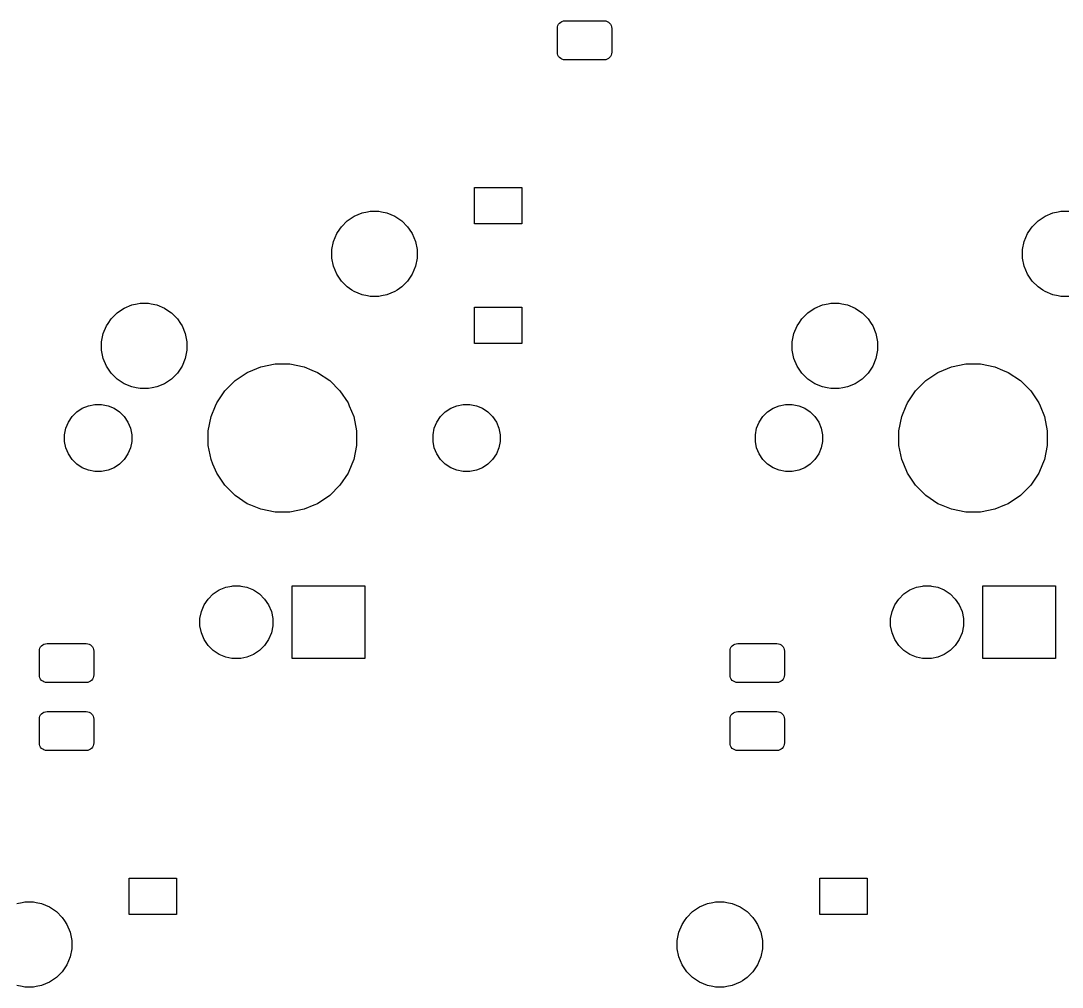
# Model space of a CAD drawing. Extents: x -9 to 373, y -109 to 9.
# Drawn here: x 183.29 to 212.01, y -77.06 to -50.41 of the extents above; entities that cross this region are included whole.
import ezdxf

# ---------------------------------------------------------------- set-up
doc = ezdxf.new("R2010")
doc.units = 0
doc.layers.add('BLACK', color=7, linetype='CONTINUOUS')

msp = doc.modelspace()

# ---------------------------------------------------------------- linework, layer by layer
at = {"layer": 'BLACK', "linetype": 'CONTINUOUS'}
for p, q in [((198.088, -50.5718), (198.1, -50.5331)), ((198.1, -50.5331), (198.119, -50.4975)), ((198.119, -50.4975), (198.144, -50.4662)), ((198.144, -50.4662), (198.176, -50.4406)), ((198.176, -50.4406), (198.211, -50.4215)), ((198.211, -50.4215), (198.25, -50.4098)), ((198.25, -50.4098), (198.296, -50.4052)), ((198.296, -50.4052), (199.372, -50.4052)), ((199.372, -50.4052), (199.419, -50.4098)), ((199.419, -50.4098), (199.458, -50.4215)), ((199.458, -50.4215), (199.493, -50.4406)), ((199.493, -50.4406), (199.524, -50.4662)), ((199.524, -50.4662), (199.55, -50.4975)), ((199.55, -50.4975), (199.569, -50.5331)), ((199.569, -50.5331), (199.581, -50.5718)), ((198.083, -50.6181), (198.088, -50.5718)), ((198.083, -51.2694), (198.083, -50.6181)), ((199.581, -50.5718), (199.585, -50.6181)), ((199.585, -50.6181), (199.585, -51.2694)), ((198.088, -51.3157), (198.083, -51.2694)), ((198.1, -51.3544), (198.088, -51.3157)), ((198.119, -51.39), (198.1, -51.3544)), ((198.144, -51.4213), (198.119, -51.39)), ((199.55, -51.39), (199.524, -51.4213)), ((199.569, -51.3544), (199.55, -51.39)), ((199.581, -51.3157), (199.569, -51.3544)), ((199.585, -51.2694), (199.581, -51.3157)), ((198.176, -51.4469), (198.144, -51.4213)), ((198.211, -51.466), (198.176, -51.4469)), ((198.25, -51.4777), (198.211, -51.466)), ((198.296, -51.4823), (198.25, -51.4777)), ((199.372, -51.4823), (198.296, -51.4823)), ((199.419, -51.4777), (199.372, -51.4823)), ((199.458, -51.466), (199.419, -51.4777)), ((199.493, -51.4469), (199.458, -51.466)), ((199.524, -51.4213), (199.493, -51.4469)), ((195.802, -56.001), (195.802, -54.999)), ((195.802, -54.999), (197.104, -54.999)), ((197.104, -54.999), (197.104, -56.001)), ((192.483, -55.7903), (192.697, -55.7017)), ((192.697, -55.7017), (192.848, -55.6716)), ((192.848, -55.6716), (192.924, -55.6565)), ((192.924, -55.6565), (193.156, -55.6565)), ((193.156, -55.6565), (193.232, -55.6716)), ((193.232, -55.6716), (193.383, -55.7017)), ((193.383, -55.7017), (193.597, -55.7903)), ((211.533, -55.7903), (211.747, -55.7017)), ((211.747, -55.7017), (211.898, -55.6716)), ((211.898, -55.6716), (211.974, -55.6565)), ((211.974, -55.6565), (212.206, -55.6565)), ((192.127, -56.0828), (192.29, -55.919)), ((192.29, -55.919), (192.483, -55.7903)), ((192.483, -55.7903), (192.483, -55.7903)), ((193.597, -55.7903), (193.597, -55.7903)), ((193.597, -55.7903), (193.79, -55.919)), ((193.79, -55.919), (193.953, -56.0828)), ((197.104, -56.001), (195.802, -56.001)), ((211.177, -56.0828), (211.34, -55.919)), ((211.34, -55.919), (211.533, -55.7903)), ((211.533, -55.7903), (211.533, -55.7903)), ((191.909, -56.4895), (191.998, -56.2755)), ((191.998, -56.2755), (192.081, -56.1509)), ((192.081, -56.1509), (192.127, -56.0828)), ((193.953, -56.0828), (193.999, -56.1509)), ((193.999, -56.1509), (194.082, -56.2755)), ((194.082, -56.2755), (194.171, -56.4895)), ((210.959, -56.4895), (211.048, -56.2755)), ((211.048, -56.2755), (211.131, -56.1509)), ((211.131, -56.1509), (211.177, -56.0828)), ((191.864, -56.7167), (191.909, -56.4895)), ((194.171, -56.4895), (194.216, -56.7167)), ((210.914, -56.7167), (210.959, -56.4895)), ((191.864, -56.9483), (191.864, -56.7167)), ((194.216, -56.7167), (194.216, -56.9483)), ((210.914, -56.9483), (210.914, -56.7167)), ((191.909, -57.1755), (191.864, -56.9483)), ((194.216, -56.9483), (194.171, -57.1755)), ((210.959, -57.1755), (210.914, -56.9483)), ((191.998, -57.3895), (191.909, -57.1755)), ((192.127, -57.5822), (191.998, -57.3895)), ((191.998, -57.3895), (191.998, -57.3895)), ((194.082, -57.3895), (193.953, -57.5822)), ((194.171, -57.1755), (194.082, -57.3895)), ((194.082, -57.3895), (194.082, -57.3895)), ((211.048, -57.3895), (210.959, -57.1755)), ((211.177, -57.5822), (211.048, -57.3895)), ((211.048, -57.3895), (211.048, -57.3895)), ((192.29, -57.746), (192.127, -57.5822)), ((193.953, -57.5822), (193.79, -57.746)), ((211.34, -57.746), (211.177, -57.5822)), ((192.419, -57.8318), (192.29, -57.746)), ((192.483, -57.8747), (192.419, -57.8318)), ((192.697, -57.9633), (192.483, -57.8747)), ((192.848, -57.9934), (192.697, -57.9633)), ((192.924, -58.0085), (192.848, -57.9934)), ((193.156, -58.0085), (192.924, -58.0085)), ((193.232, -57.9934), (193.156, -58.0085)), ((193.383, -57.9633), (193.232, -57.9934)), ((193.597, -57.8747), (193.383, -57.9633)), ((193.661, -57.8318), (193.597, -57.8747)), ((193.79, -57.746), (193.661, -57.8318)), ((211.469, -57.8318), (211.34, -57.746)), ((211.533, -57.8747), (211.469, -57.8318)), ((211.747, -57.9633), (211.533, -57.8747)), ((211.898, -57.9934), (211.747, -57.9633)), ((211.974, -58.0085), (211.898, -57.9934)), ((212.206, -58.0085), (211.974, -58.0085)), ((186.133, -58.3303), (186.347, -58.2417)), ((186.347, -58.2417), (186.498, -58.2116)), ((186.498, -58.2116), (186.574, -58.1965)), ((186.574, -58.1965), (186.806, -58.1965)), ((186.806, -58.1965), (186.882, -58.2116)), ((186.882, -58.2116), (187.033, -58.2417)), ((187.033, -58.2417), (187.247, -58.3303)), ((195.802, -59.301), (195.802, -58.299)), ((195.802, -58.299), (197.104, -58.299)), ((197.104, -58.299), (197.104, -59.301)), ((205.183, -58.3303), (205.397, -58.2417)), ((205.397, -58.2417), (205.548, -58.2116)), ((205.548, -58.2116), (205.624, -58.1965)), ((205.624, -58.1965), (205.856, -58.1965)), ((205.856, -58.1965), (205.932, -58.2116)), ((205.932, -58.2116), (206.083, -58.2417)), ((206.083, -58.2417), (206.297, -58.3303)), ((185.777, -58.6228), (185.94, -58.459)), ((185.94, -58.459), (186.092, -58.3579)), ((186.092, -58.3579), (186.133, -58.3303)), ((187.247, -58.3303), (187.288, -58.3579)), ((187.288, -58.3579), (187.44, -58.459)), ((187.44, -58.459), (187.603, -58.6228)), ((204.827, -58.6228), (204.99, -58.459)), ((204.99, -58.459), (205.142, -58.3579)), ((205.142, -58.3579), (205.183, -58.3303)), ((206.297, -58.3303), (206.338, -58.3579)), ((206.338, -58.3579), (206.49, -58.459)), ((206.49, -58.459), (206.653, -58.6228)), ((185.559, -59.0295), (185.648, -58.8155)), ((185.648, -58.8155), (185.691, -58.7513)), ((185.691, -58.7513), (185.777, -58.6228)), ((187.603, -58.6228), (187.689, -58.7513)), ((187.689, -58.7513), (187.732, -58.8155)), ((187.732, -58.8155), (187.821, -59.0295)), ((204.609, -59.0295), (204.698, -58.8155)), ((204.698, -58.8155), (204.741, -58.7513)), ((204.741, -58.7513), (204.827, -58.6228)), ((206.653, -58.6228), (206.739, -58.7513)), ((206.739, -58.7513), (206.782, -58.8155)), ((206.782, -58.8155), (206.871, -59.0295)), ((185.514, -59.2567), (185.559, -59.0295)), ((187.821, -59.0295), (187.866, -59.2567)), ((204.564, -59.2567), (204.609, -59.0295)), ((206.871, -59.0295), (206.916, -59.2567)), ((185.514, -59.4883), (185.514, -59.2567)), ((187.866, -59.2567), (187.866, -59.4883)), ((197.104, -59.301), (195.802, -59.301)), ((204.564, -59.4883), (204.564, -59.2567)), ((206.916, -59.2567), (206.916, -59.4883)), ((185.559, -59.7155), (185.514, -59.4883)), ((185.648, -59.9295), (185.559, -59.7155)), ((187.821, -59.7155), (187.732, -59.9295)), ((187.866, -59.4883), (187.821, -59.7155)), ((204.609, -59.7155), (204.564, -59.4883)), ((204.698, -59.9295), (204.609, -59.7155)), ((206.871, -59.7155), (206.782, -59.9295)), ((206.916, -59.4883), (206.871, -59.7155)), ((185.777, -60.1222), (185.648, -59.9295)), ((185.648, -59.9295), (185.648, -59.9295)), ((187.732, -59.9295), (187.603, -60.1222)), ((187.732, -59.9295), (187.732, -59.9295)), ((189.686, -60.0365), (189.904, -59.9462)), ((189.904, -59.9462), (190.299, -59.8676)), ((190.299, -59.8676), (190.701, -59.8676)), ((190.701, -59.8676), (191.096, -59.9462)), ((191.096, -59.9462), (191.314, -60.0365)), ((204.827, -60.1222), (204.698, -59.9295)), ((204.698, -59.9295), (204.698, -59.9295)), ((206.782, -59.9295), (206.653, -60.1222)), ((206.782, -59.9295), (206.782, -59.9295)), ((208.736, -60.0365), (208.954, -59.9462)), ((208.954, -59.9462), (209.349, -59.8676)), ((209.349, -59.8676), (209.751, -59.8676)), ((209.751, -59.8676), (210.146, -59.9462)), ((210.146, -59.9462), (210.364, -60.0365)), ((185.94, -60.286), (185.777, -60.1222)), ((185.997, -60.3241), (185.94, -60.286)), ((187.44, -60.286), (187.383, -60.3241)), ((187.603, -60.1222), (187.44, -60.286)), ((189.196, -60.3241), (189.531, -60.1003)), ((189.531, -60.1003), (189.686, -60.0365)), ((191.314, -60.0365), (191.469, -60.1003)), ((191.469, -60.1003), (191.804, -60.3241)), ((204.99, -60.286), (204.827, -60.1222)), ((205.047, -60.3241), (204.99, -60.286)), ((206.49, -60.286), (206.433, -60.3241)), ((206.653, -60.1222), (206.49, -60.286)), ((208.246, -60.3241), (208.581, -60.1003)), ((208.581, -60.1003), (208.736, -60.0365)), ((210.364, -60.0365), (210.519, -60.1003)), ((210.519, -60.1003), (210.854, -60.3241)), ((186.133, -60.4147), (185.997, -60.3241)), ((186.347, -60.5033), (186.133, -60.4147)), ((186.471, -60.5281), (186.347, -60.5033)), ((186.574, -60.5485), (186.471, -60.5281)), ((186.806, -60.5485), (186.574, -60.5485)), ((186.909, -60.5281), (186.806, -60.5485)), ((187.033, -60.5033), (186.909, -60.5281)), ((187.247, -60.4147), (187.033, -60.5033)), ((187.383, -60.3241), (187.247, -60.4147)), ((188.912, -60.609), (189.196, -60.3241)), ((191.804, -60.3241), (192.088, -60.609)), ((205.183, -60.4147), (205.047, -60.3241)), ((205.397, -60.5033), (205.183, -60.4147)), ((205.521, -60.5281), (205.397, -60.5033)), ((205.624, -60.5485), (205.521, -60.5281)), ((205.856, -60.5485), (205.624, -60.5485)), ((205.959, -60.5281), (205.856, -60.5485)), ((206.083, -60.5033), (205.959, -60.5281)), ((206.297, -60.4147), (206.083, -60.5033)), ((206.433, -60.3241), (206.297, -60.4147)), ((207.962, -60.609), (208.246, -60.3241)), ((210.854, -60.3241), (211.138, -60.609)), ((188.688, -60.9439), (188.912, -60.609)), ((192.088, -60.609), (192.312, -60.9439)), ((207.738, -60.9439), (207.962, -60.609)), ((211.138, -60.609), (211.362, -60.9439)), ((184.83, -61.1932), (184.981, -61.0919)), ((184.981, -61.0919), (185.15, -61.0221)), ((185.15, -61.0221), (185.329, -60.9865)), ((185.329, -60.9865), (185.511, -60.9865)), ((185.511, -60.9865), (185.69, -61.0221)), ((185.69, -61.0221), (185.859, -61.0919)), ((185.859, -61.0919), (186.01, -61.1932)), ((188.534, -61.316), (188.655, -61.0221)), ((188.655, -61.0221), (188.688, -60.9439)), ((192.312, -60.9439), (192.345, -61.0221)), ((192.345, -61.0221), (192.466, -61.316)), ((194.99, -61.1932), (195.141, -61.0919)), ((195.141, -61.0919), (195.31, -61.0221)), ((195.31, -61.0221), (195.489, -60.9865)), ((195.489, -60.9865), (195.671, -60.9865)), ((195.671, -60.9865), (195.85, -61.0221)), ((195.85, -61.0221), (196.019, -61.0919)), ((196.019, -61.0919), (196.17, -61.1932)), ((203.88, -61.1932), (204.031, -61.0919)), ((204.031, -61.0919), (204.2, -61.0221)), ((204.2, -61.0221), (204.379, -60.9865)), ((204.379, -60.9865), (204.561, -60.9865)), ((204.561, -60.9865), (204.74, -61.0221)), ((204.74, -61.0221), (204.909, -61.0919)), ((204.909, -61.0919), (205.06, -61.1932)), ((207.584, -61.316), (207.705, -61.0221)), ((207.705, -61.0221), (207.738, -60.9439)), ((211.362, -60.9439), (211.395, -61.0221)), ((211.395, -61.0221), (211.516, -61.316)), ((184.599, -61.4739), (184.701, -61.3222)), ((184.701, -61.3222), (184.83, -61.1932)), ((186.01, -61.1932), (186.139, -61.3222)), ((186.139, -61.3222), (186.241, -61.4739)), ((188.455, -61.7111), (188.534, -61.316)), ((192.466, -61.316), (192.545, -61.7111)), ((194.759, -61.4739), (194.861, -61.3222)), ((194.861, -61.3222), (194.99, -61.1932)), ((196.17, -61.1932), (196.299, -61.3222)), ((196.299, -61.3222), (196.401, -61.4739)), ((203.649, -61.4739), (203.751, -61.3222)), ((203.751, -61.3222), (203.88, -61.1932)), ((205.06, -61.1932), (205.189, -61.3222)), ((205.189, -61.3222), (205.291, -61.4739)), ((207.505, -61.7111), (207.584, -61.316)), ((211.516, -61.316), (211.595, -61.7111)), ((184.494, -61.8213), (184.53, -61.6424)), ((184.53, -61.6424), (184.599, -61.4739)), ((186.241, -61.4739), (186.31, -61.6424)), ((186.31, -61.6424), (186.346, -61.8213)), ((188.455, -62.1139), (188.455, -61.7111)), ((192.545, -61.7111), (192.545, -62.1139)), ((194.654, -61.8213), (194.69, -61.6424)), ((194.69, -61.6424), (194.759, -61.4739)), ((196.401, -61.4739), (196.47, -61.6424)), ((196.47, -61.6424), (196.506, -61.8213)), ((203.544, -61.8213), (203.58, -61.6424)), ((203.58, -61.6424), (203.649, -61.4739)), ((205.291, -61.4739), (205.36, -61.6424)), ((205.36, -61.6424), (205.396, -61.8213)), ((207.505, -62.1139), (207.505, -61.7111)), ((211.595, -61.7111), (211.595, -62.1139)), ((184.494, -62.0037), (184.494, -61.8213)), ((184.53, -62.1826), (184.494, -62.0037)), ((186.346, -62.0037), (186.31, -62.1826)), ((186.346, -61.8213), (186.346, -62.0037)), ((194.654, -62.0037), (194.654, -61.8213)), ((194.69, -62.1826), (194.654, -62.0037)), ((196.506, -62.0037), (196.47, -62.1826)), ((196.506, -61.8213), (196.506, -62.0037)), ((203.544, -62.0037), (203.544, -61.8213)), ((203.58, -62.1826), (203.544, -62.0037)), ((205.396, -62.0037), (205.36, -62.1826)), ((205.396, -61.8213), (205.396, -62.0037)), ((184.599, -62.3511), (184.53, -62.1826)), ((186.31, -62.1826), (186.241, -62.3511)), ((188.534, -62.509), (188.455, -62.1139)), ((192.545, -62.1139), (192.466, -62.509)), ((194.759, -62.3511), (194.69, -62.1826)), ((196.47, -62.1826), (196.401, -62.3511)), ((203.649, -62.3511), (203.58, -62.1826)), ((205.36, -62.1826), (205.291, -62.3511)), ((207.584, -62.509), (207.505, -62.1139)), ((211.595, -62.1139), (211.516, -62.509)), ((184.701, -62.5028), (184.599, -62.3511)), ((184.83, -62.6318), (184.701, -62.5028)), ((186.139, -62.5028), (186.01, -62.6318)), ((186.241, -62.3511), (186.139, -62.5028)), ((188.585, -62.6318), (188.534, -62.509)), ((192.466, -62.509), (192.415, -62.6318)), ((194.861, -62.5028), (194.759, -62.3511)), ((194.99, -62.6318), (194.861, -62.5028)), ((196.299, -62.5028), (196.17, -62.6318)), ((196.401, -62.3511), (196.299, -62.5028)), ((203.751, -62.5028), (203.649, -62.3511)), ((203.88, -62.6318), (203.751, -62.5028)), ((205.189, -62.5028), (205.06, -62.6318)), ((205.291, -62.3511), (205.189, -62.5028)), ((207.635, -62.6318), (207.584, -62.509)), ((211.516, -62.509), (211.465, -62.6318)), ((184.981, -62.7331), (184.83, -62.6318)), ((185.15, -62.8029), (184.981, -62.7331)), ((185.329, -62.8385), (185.15, -62.8029)), ((185.511, -62.8385), (185.329, -62.8385)), ((185.69, -62.8029), (185.511, -62.8385)), ((185.859, -62.7331), (185.69, -62.8029)), ((186.01, -62.6318), (185.859, -62.7331)), ((188.688, -62.8811), (188.585, -62.6318)), ((188.912, -63.216), (188.688, -62.8811)), ((192.312, -62.8811), (192.088, -63.216)), ((192.415, -62.6318), (192.312, -62.8811)), ((195.141, -62.7331), (194.99, -62.6318)), ((195.31, -62.8029), (195.141, -62.7331)), ((195.489, -62.8385), (195.31, -62.8029)), ((195.671, -62.8385), (195.489, -62.8385)), ((195.85, -62.8029), (195.671, -62.8385)), ((196.019, -62.7331), (195.85, -62.8029)), ((196.17, -62.6318), (196.019, -62.7331)), ((204.031, -62.7331), (203.88, -62.6318)), ((204.2, -62.8029), (204.031, -62.7331)), ((204.379, -62.8385), (204.2, -62.8029)), ((204.561, -62.8385), (204.379, -62.8385)), ((204.74, -62.8029), (204.561, -62.8385)), ((204.909, -62.7331), (204.74, -62.8029)), ((205.06, -62.6318), (204.909, -62.7331)), ((207.738, -62.8811), (207.635, -62.6318)), ((207.962, -63.216), (207.738, -62.8811)), ((211.362, -62.8811), (211.138, -63.216)), ((211.465, -62.6318), (211.362, -62.8811)), ((189.196, -63.5009), (188.912, -63.216)), ((192.088, -63.216), (191.804, -63.5009)), ((208.246, -63.5009), (207.962, -63.216)), ((211.138, -63.216), (210.854, -63.5009)), ((189.531, -63.7247), (189.196, -63.5009)), ((189.632, -63.7663), (189.531, -63.7247)), ((191.469, -63.7247), (191.368, -63.7663)), ((191.804, -63.5009), (191.469, -63.7247)), ((208.581, -63.7247), (208.246, -63.5009)), ((208.682, -63.7663), (208.581, -63.7247)), ((210.519, -63.7247), (210.418, -63.7663)), ((210.854, -63.5009), (210.519, -63.7247)), ((189.904, -63.8788), (189.632, -63.7663)), ((190.299, -63.9574), (189.904, -63.8788)), ((190.701, -63.9574), (190.299, -63.9574)), ((191.096, -63.8788), (190.701, -63.9574)), ((191.368, -63.7663), (191.096, -63.8788)), ((208.954, -63.8788), (208.682, -63.7663)), ((209.349, -63.9574), (208.954, -63.8788)), ((209.751, -63.9574), (209.349, -63.9574)), ((210.146, -63.8788), (209.751, -63.9574)), ((210.418, -63.7663), (210.146, -63.8788)), ((188.755, -66.1032), (188.937, -66.0276)), ((188.937, -66.0276), (189.104, -65.9945)), ((189.104, -65.9945), (189.131, -65.989)), ((189.131, -65.989), (189.329, -65.989)), ((189.329, -65.989), (189.356, -65.9945)), ((189.356, -65.9945), (189.523, -66.0276)), ((189.523, -66.0276), (189.705, -66.1032)), ((190.766, -67.996), (190.766, -65.989)), ((190.766, -65.989), (192.773, -65.989)), ((192.773, -65.989), (192.773, -67.996)), ((207.805, -66.1032), (207.987, -66.0276)), ((207.987, -66.0276), (208.154, -65.9945)), ((208.154, -65.9945), (208.181, -65.989)), ((208.181, -65.989), (208.379, -65.989)), ((208.379, -65.989), (208.406, -65.9945)), ((208.406, -65.9945), (208.573, -66.0276)), ((208.573, -66.0276), (208.755, -66.1032)), ((209.816, -67.996), (209.816, -65.989)), ((209.816, -65.989), (211.823, -65.989)), ((211.823, -65.989), (211.823, -67.996)), ((188.451, -66.3528), (188.59, -66.213)), ((188.59, -66.213), (188.755, -66.1032)), ((189.705, -66.1032), (189.87, -66.213)), ((189.87, -66.213), (190.009, -66.3528)), ((207.501, -66.3528), (207.64, -66.213)), ((207.64, -66.213), (207.805, -66.1032)), ((208.755, -66.1032), (208.92, -66.213)), ((208.92, -66.213), (209.059, -66.3528)), ((188.265, -66.6998), (188.341, -66.5172)), ((188.341, -66.5172), (188.451, -66.3528)), ((190.009, -66.3528), (190.119, -66.5172)), ((190.119, -66.5172), (190.195, -66.6998)), ((207.315, -66.6998), (207.391, -66.5172)), ((207.391, -66.5172), (207.501, -66.3528)), ((209.059, -66.3528), (209.169, -66.5172)), ((209.169, -66.5172), (209.245, -66.6998)), ((188.226, -66.8937), (188.265, -66.6998)), ((188.226, -67.0913), (188.226, -66.8937)), ((190.195, -66.6998), (190.233, -66.8937)), ((190.233, -66.8937), (190.233, -67.0913)), ((207.276, -66.8937), (207.315, -66.6998)), ((207.276, -67.0913), (207.276, -66.8937)), ((209.245, -66.6998), (209.284, -66.8937)), ((209.284, -66.8937), (209.284, -67.0913)), ((188.265, -67.2852), (188.226, -67.0913)), ((190.233, -67.0913), (190.195, -67.2852)), ((207.315, -67.2852), (207.276, -67.0913)), ((209.284, -67.0913), (209.245, -67.2852)), ((188.341, -67.4678), (188.265, -67.2852)), ((188.451, -67.6322), (188.341, -67.4678)), ((190.119, -67.4678), (190.009, -67.6322)), ((190.195, -67.2852), (190.119, -67.4678)), ((207.391, -67.4678), (207.315, -67.2852)), ((207.501, -67.6322), (207.391, -67.4678)), ((209.169, -67.4678), (209.059, -67.6322)), ((209.245, -67.2852), (209.169, -67.4678)), ((183.796, -67.7931), (183.8, -67.7468)), ((183.8, -67.7468), (183.812, -67.7081)), ((183.812, -67.7081), (183.831, -67.6725)), ((183.831, -67.6725), (183.857, -67.6412)), ((183.857, -67.6412), (183.888, -67.6156)), ((183.888, -67.6156), (183.924, -67.5965)), ((183.924, -67.5965), (183.962, -67.5848)), ((183.962, -67.5848), (184.009, -67.5802)), ((184.009, -67.5802), (185.085, -67.5802)), ((185.085, -67.5802), (185.131, -67.5848)), ((185.131, -67.5848), (185.17, -67.5965)), ((185.17, -67.5965), (185.206, -67.6156)), ((185.206, -67.6156), (185.237, -67.6412)), ((185.237, -67.6412), (185.263, -67.6725)), ((185.263, -67.6725), (185.282, -67.7081)), ((185.282, -67.7081), (185.293, -67.7468)), ((185.293, -67.7468), (185.298, -67.7931)), ((188.59, -67.772), (188.451, -67.6322)), ((188.755, -67.8818), (188.59, -67.772)), ((189.87, -67.772), (189.705, -67.8818)), ((190.009, -67.6322), (189.87, -67.772)), ((202.846, -67.7931), (202.85, -67.7468)), ((202.85, -67.7468), (202.862, -67.7081)), ((202.862, -67.7081), (202.881, -67.6725)), ((202.881, -67.6725), (202.907, -67.6412)), ((202.907, -67.6412), (202.938, -67.6156)), ((202.938, -67.6156), (202.974, -67.5965)), ((202.974, -67.5965), (203.012, -67.5848)), ((203.012, -67.5848), (203.059, -67.5802)), ((203.059, -67.5802), (204.135, -67.5802)), ((204.135, -67.5802), (204.181, -67.5848)), ((204.181, -67.5848), (204.22, -67.5965)), ((204.22, -67.5965), (204.256, -67.6156)), ((204.256, -67.6156), (204.287, -67.6412)), ((204.287, -67.6412), (204.313, -67.6725)), ((204.313, -67.6725), (204.332, -67.7081)), ((204.332, -67.7081), (204.343, -67.7468)), ((204.343, -67.7468), (204.348, -67.7931)), ((207.64, -67.772), (207.501, -67.6322)), ((207.805, -67.8818), (207.64, -67.772)), ((208.92, -67.772), (208.755, -67.8818)), ((209.059, -67.6322), (208.92, -67.772)), ((183.796, -68.4444), (183.796, -67.7931)), ((185.298, -67.7931), (185.298, -68.4444)), ((188.937, -67.9574), (188.755, -67.8818)), ((189.104, -67.9905), (188.937, -67.9574)), ((189.131, -67.996), (189.104, -67.9905)), ((189.329, -67.996), (189.131, -67.996)), ((189.356, -67.9905), (189.329, -67.996)), ((189.523, -67.9574), (189.356, -67.9905)), ((189.705, -67.8818), (189.523, -67.9574)), ((192.773, -67.996), (190.766, -67.996)), ((202.846, -68.4444), (202.846, -67.7931)), ((204.348, -67.7931), (204.348, -68.4444)), ((207.987, -67.9574), (207.805, -67.8818)), ((208.154, -67.9905), (207.987, -67.9574)), ((208.181, -67.996), (208.154, -67.9905)), ((208.379, -67.996), (208.181, -67.996)), ((208.406, -67.9905), (208.379, -67.996)), ((208.573, -67.9574), (208.406, -67.9905)), ((208.755, -67.8818), (208.573, -67.9574)), ((211.823, -67.996), (209.816, -67.996)), ((183.8, -68.4907), (183.796, -68.4444)), ((183.812, -68.5294), (183.8, -68.4907)), ((183.831, -68.565), (183.812, -68.5294)), ((183.857, -68.5963), (183.831, -68.565)), ((183.888, -68.6219), (183.857, -68.5963)), ((183.924, -68.641), (183.888, -68.6219)), ((183.962, -68.6527), (183.924, -68.641)), ((185.17, -68.641), (185.131, -68.6527)), ((185.206, -68.6219), (185.17, -68.641)), ((185.237, -68.5963), (185.206, -68.6219)), ((185.263, -68.565), (185.237, -68.5963)), ((185.282, -68.5294), (185.263, -68.565)), ((185.293, -68.4907), (185.282, -68.5294)), ((185.298, -68.4444), (185.293, -68.4907)), ((202.85, -68.4907), (202.846, -68.4444)), ((202.862, -68.5294), (202.85, -68.4907)), ((202.881, -68.565), (202.862, -68.5294)), ((202.907, -68.5963), (202.881, -68.565)), ((202.938, -68.6219), (202.907, -68.5963)), ((202.974, -68.641), (202.938, -68.6219)), ((203.012, -68.6527), (202.974, -68.641)), ((204.22, -68.641), (204.181, -68.6527)), ((204.256, -68.6219), (204.22, -68.641)), ((204.287, -68.5963), (204.256, -68.6219)), ((204.313, -68.565), (204.287, -68.5963)), ((204.332, -68.5294), (204.313, -68.565)), ((204.343, -68.4907), (204.332, -68.5294)), ((204.348, -68.4444), (204.343, -68.4907)), ((184.009, -68.6572), (183.962, -68.6527)), ((185.085, -68.6572), (184.009, -68.6572)), ((185.131, -68.6527), (185.085, -68.6572)), ((203.059, -68.6572), (203.012, -68.6527)), ((204.135, -68.6572), (203.059, -68.6572)), ((204.181, -68.6527), (204.135, -68.6572)), ((183.857, -69.5162), (183.888, -69.4906)), ((183.888, -69.4906), (183.924, -69.4715)), ((183.924, -69.4715), (183.962, -69.4598)), ((183.962, -69.4598), (184.009, -69.4552)), ((184.009, -69.4552), (185.085, -69.4552)), ((185.085, -69.4552), (185.131, -69.4598)), ((185.131, -69.4598), (185.17, -69.4715)), ((185.17, -69.4715), (185.206, -69.4906)), ((185.206, -69.4906), (185.237, -69.5162)), ((202.907, -69.5162), (202.938, -69.4906)), ((202.938, -69.4906), (202.974, -69.4715)), ((202.974, -69.4715), (203.012, -69.4598)), ((203.012, -69.4598), (203.059, -69.4552)), ((203.059, -69.4552), (204.135, -69.4552)), ((204.135, -69.4552), (204.181, -69.4598)), ((204.181, -69.4598), (204.22, -69.4715)), ((204.22, -69.4715), (204.256, -69.4906)), ((204.256, -69.4906), (204.287, -69.5162)), ((183.796, -69.6681), (183.8, -69.6218)), ((183.796, -70.3194), (183.796, -69.6681)), ((183.8, -69.6218), (183.812, -69.5831)), ((183.812, -69.5831), (183.831, -69.5475)), ((183.831, -69.5475), (183.857, -69.5162)), ((185.237, -69.5162), (185.263, -69.5475)), ((185.263, -69.5475), (185.282, -69.5831)), ((185.282, -69.5831), (185.293, -69.6218)), ((185.293, -69.6218), (185.298, -69.6681)), ((185.298, -69.6681), (185.298, -70.3194)), ((202.846, -69.6681), (202.85, -69.6218)), ((202.846, -70.3194), (202.846, -69.6681)), ((202.85, -69.6218), (202.862, -69.5831)), ((202.862, -69.5831), (202.881, -69.5475)), ((202.881, -69.5475), (202.907, -69.5162)), ((204.287, -69.5162), (204.313, -69.5475)), ((204.313, -69.5475), (204.332, -69.5831)), ((204.332, -69.5831), (204.343, -69.6218)), ((204.343, -69.6218), (204.348, -69.6681)), ((204.348, -69.6681), (204.348, -70.3194)), ((183.8, -70.3657), (183.796, -70.3194)), ((183.812, -70.4044), (183.8, -70.3657)), ((185.293, -70.3657), (185.282, -70.4044)), ((185.298, -70.3194), (185.293, -70.3657)), ((202.85, -70.3657), (202.846, -70.3194)), ((202.862, -70.4044), (202.85, -70.3657)), ((204.343, -70.3657), (204.332, -70.4044)), ((204.348, -70.3194), (204.343, -70.3657)), ((183.831, -70.44), (183.812, -70.4044)), ((183.857, -70.4713), (183.831, -70.44)), ((183.888, -70.4969), (183.857, -70.4713)), ((183.924, -70.516), (183.888, -70.4969)), ((183.962, -70.5277), (183.924, -70.516)), ((184.009, -70.5322), (183.962, -70.5277)), ((185.085, -70.5322), (184.009, -70.5322)), ((185.131, -70.5277), (185.085, -70.5322)), ((185.17, -70.516), (185.131, -70.5277)), ((185.206, -70.4969), (185.17, -70.516)), ((185.237, -70.4713), (185.206, -70.4969)), ((185.263, -70.44), (185.237, -70.4713)), ((185.282, -70.4044), (185.263, -70.44)), ((202.881, -70.44), (202.862, -70.4044)), ((202.907, -70.4713), (202.881, -70.44)), ((202.938, -70.4969), (202.907, -70.4713)), ((202.974, -70.516), (202.938, -70.4969)), ((203.012, -70.5277), (202.974, -70.516)), ((203.059, -70.5322), (203.012, -70.5277)), ((204.135, -70.5322), (203.059, -70.5322)), ((204.181, -70.5277), (204.135, -70.5322)), ((204.22, -70.516), (204.181, -70.5277)), ((204.256, -70.4969), (204.22, -70.516)), ((204.287, -70.4713), (204.256, -70.4969)), ((204.313, -70.44), (204.287, -70.4713)), ((204.332, -70.4044), (204.313, -70.44)), ((186.277, -75.051), (186.277, -74.049)), ((186.277, -74.049), (187.579, -74.049)), ((187.579, -74.049), (187.579, -75.051)), ((205.327, -75.051), (205.327, -74.049)), ((205.327, -74.049), (206.629, -74.049)), ((206.629, -74.049), (206.629, -75.051)), ((183.172, -74.7517), (183.323, -74.7216)), ((183.323, -74.7216), (183.399, -74.7065)), ((183.399, -74.7065), (183.631, -74.7065)), ((183.631, -74.7065), (183.707, -74.7216)), ((183.707, -74.7216), (183.858, -74.7517)), ((183.858, -74.7517), (184.072, -74.8403)), ((184.072, -74.8403), (184.072, -74.8403)), ((184.072, -74.8403), (184.265, -74.969)), ((201.815, -74.969), (202.008, -74.8403)), ((202.008, -74.8403), (202.222, -74.7517)), ((202.008, -74.8403), (202.008, -74.8403)), ((202.222, -74.7517), (202.373, -74.7216)), ((202.373, -74.7216), (202.449, -74.7065)), ((202.449, -74.7065), (202.681, -74.7065)), ((202.681, -74.7065), (202.757, -74.7216)), ((202.757, -74.7216), (202.908, -74.7517)), ((202.908, -74.7517), (203.122, -74.8403)), ((203.122, -74.8403), (203.122, -74.8403)), ((203.122, -74.8403), (203.315, -74.969)), ((184.265, -74.969), (184.428, -75.1328)), ((184.428, -75.1328), (184.493, -75.2299)), ((184.493, -75.2299), (184.557, -75.3255)), ((187.579, -75.051), (186.277, -75.051)), ((201.523, -75.3255), (201.587, -75.2299)), ((201.587, -75.2299), (201.652, -75.1328)), ((201.652, -75.1328), (201.815, -74.969)), ((203.315, -74.969), (203.478, -75.1328)), ((203.478, -75.1328), (203.543, -75.2299)), ((203.543, -75.2299), (203.607, -75.3255)), ((206.629, -75.051), (205.327, -75.051)), ((184.557, -75.3255), (184.646, -75.5395)), ((201.434, -75.5395), (201.523, -75.3255)), ((203.607, -75.3255), (203.696, -75.5395)), ((184.646, -75.5395), (184.691, -75.7667)), ((184.691, -75.7667), (184.691, -75.9983)), ((201.389, -75.7667), (201.434, -75.5395)), ((201.389, -75.9983), (201.389, -75.7667)), ((203.696, -75.5395), (203.741, -75.7667)), ((203.741, -75.7667), (203.741, -75.9983)), ((184.691, -75.9983), (184.646, -76.2255)), ((201.434, -76.2255), (201.389, -75.9983)), ((203.741, -75.9983), (203.696, -76.2255)), ((184.646, -76.2255), (184.557, -76.4395)), ((201.523, -76.4395), (201.434, -76.2255)), ((203.696, -76.2255), (203.607, -76.4395)), ((184.428, -76.6322), (184.265, -76.796)), ((184.557, -76.4395), (184.428, -76.6322)), ((184.557, -76.4395), (184.557, -76.4395)), ((201.652, -76.6322), (201.523, -76.4395)), ((201.523, -76.4395), (201.523, -76.4395)), ((201.815, -76.796), (201.652, -76.6322)), ((203.478, -76.6322), (203.315, -76.796)), ((203.607, -76.4395), (203.478, -76.6322)), ((203.607, -76.4395), (203.607, -76.4395)), ((184.072, -76.9247), (183.858, -77.0133)), ((184.136, -76.8818), (184.072, -76.9247)), ((184.265, -76.796), (184.136, -76.8818)), ((201.944, -76.8818), (201.815, -76.796)), ((202.008, -76.9247), (201.944, -76.8818)), ((202.222, -77.0133), (202.008, -76.9247)), ((203.122, -76.9247), (202.908, -77.0133)), ((203.186, -76.8818), (203.122, -76.9247)), ((203.315, -76.796), (203.186, -76.8818)), ((183.323, -77.0434), (183.172, -77.0133)), ((183.399, -77.0585), (183.323, -77.0434)), ((183.631, -77.0585), (183.399, -77.0585)), ((183.707, -77.0434), (183.631, -77.0585)), ((183.858, -77.0133), (183.707, -77.0434)), ((202.373, -77.0434), (202.222, -77.0133)), ((202.449, -77.0585), (202.373, -77.0434)), ((202.681, -77.0585), (202.449, -77.0585)), ((202.757, -77.0434), (202.681, -77.0585)), ((202.908, -77.0133), (202.757, -77.0434))]:
    msp.add_line(p, q, dxfattribs=at)

doc.saveas('drawing.dxf')
